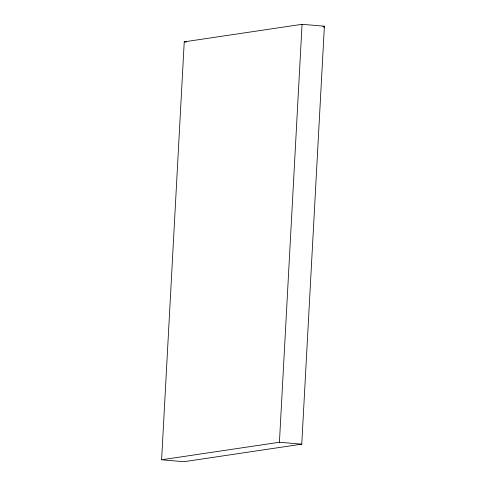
<?xml version="1.0" encoding="UTF-8"?>
<svg xmlns="http://www.w3.org/2000/svg" width="486" height="486" viewBox="0 0 486 486"><rect width="100%" height="100%" fill="white"/><g stroke="black" fill="none" stroke-linecap="round" stroke-linejoin="round"><path stroke-width="0.73" d="M161.607 459.786L184.243 41.839L302.061 24.3L324.393 26.214L301.757 444.161L183.939 461.7L161.607 459.786L279.426 442.248L301.757 444.161M279.426 442.248L302.061 24.3M323.846 27.581L324.393 26.214L322.892 26.438M184.243 41.839L186.478 42.027"/></g></svg>
